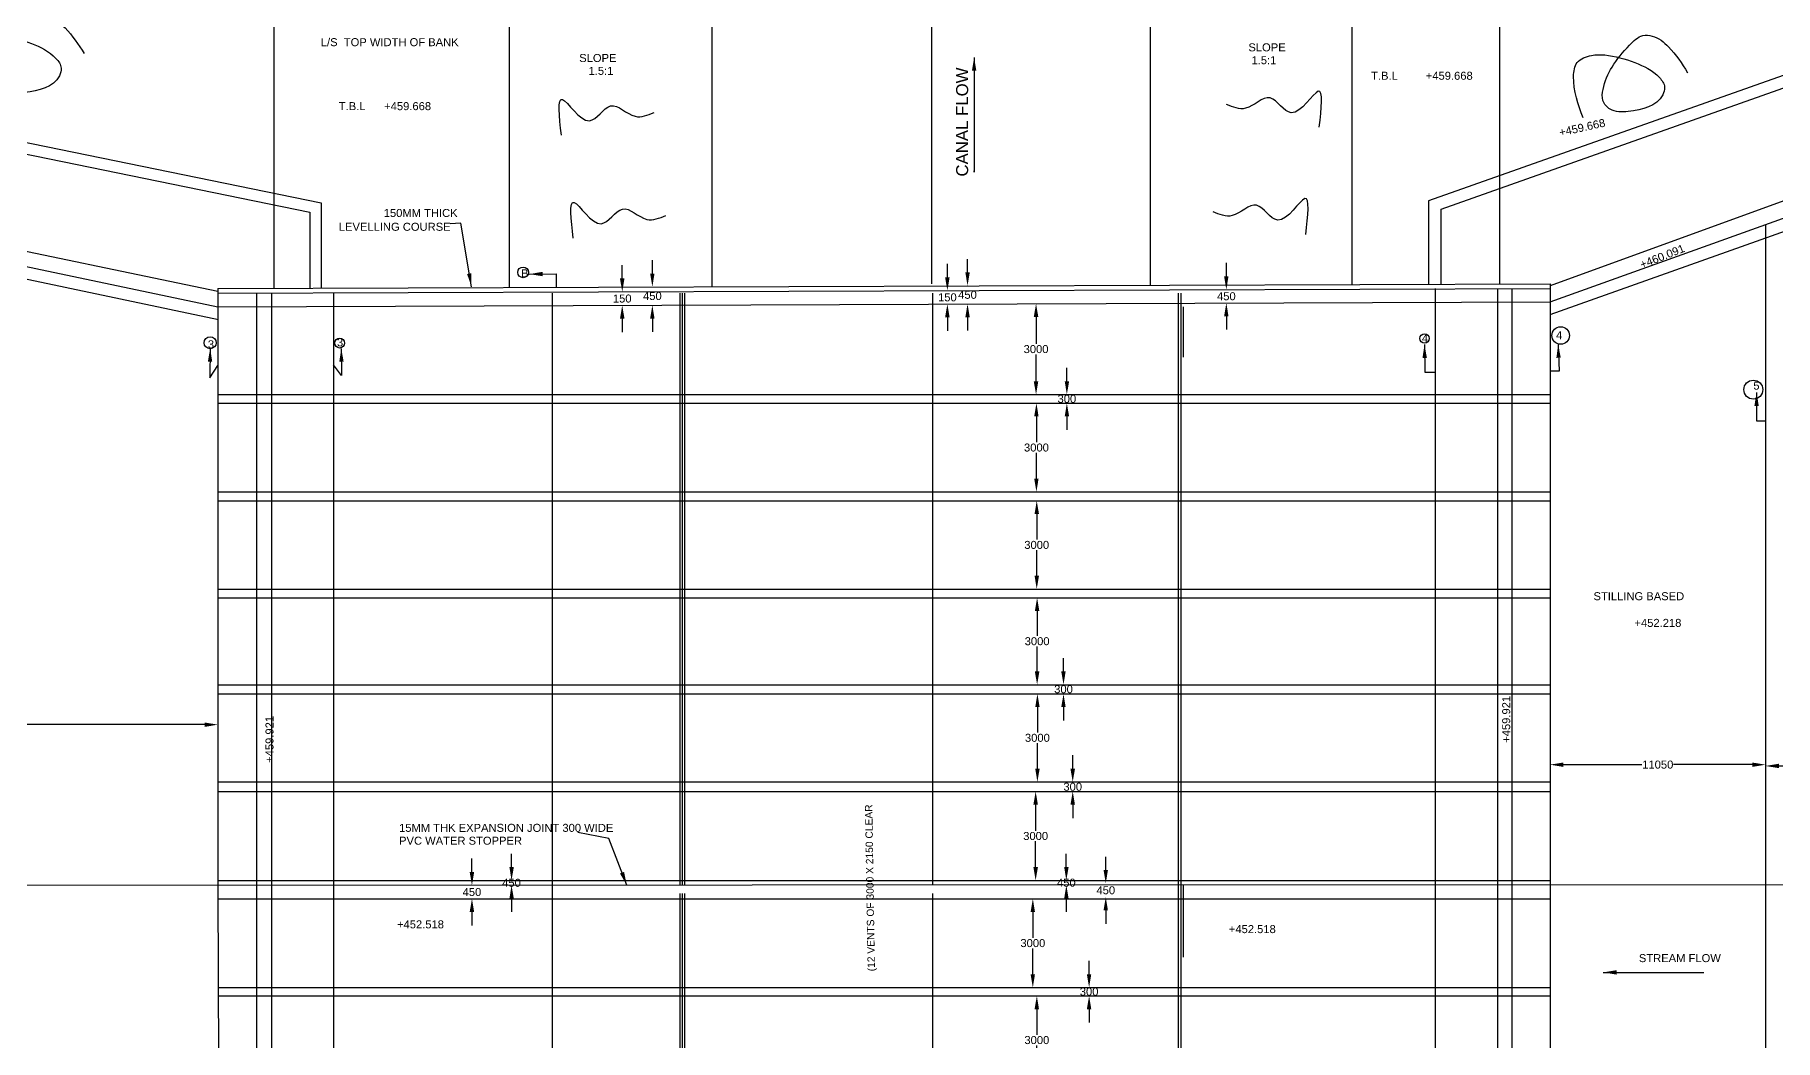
# Model space of a CAD drawing. Header units: inches. Extents: x -563987 to 8192, y 23 to 13042508.
# Drawn here: x 98.3 to 228.8, y 98.4 to 173.8 of the extents above; entities that cross this region are included whole.
import ezdxf

# ---------------------------------------------------------------- set-up
doc = ezdxf.new("R2010")
doc.units = ezdxf.units.IN
doc.header["$MEASUREMENT"] = 0
doc.layers.add('DIMENSIONS', color=7, linetype='Continuous')
doc.styles.get("Standard").update_dxf_attribs({"font": 'arial.ttf', "height": 0.6})
doc.dimstyles.get("Standard").update_dxf_attribs({"dimtxt": 0.6, "dimasz": 1, "dimexe": 0.18, "dimexo": 0.0625, "dimgap": 0.09, "dimtad": 0, "dimtih": 1, "dimtoh": 1, "dimdec": 4, "dimzin": 0, "dimdsep": 46, "dimtxsty": 'Standard', "dimcen": 0.09, "dimse1": 1, "dimse2": 1, "dimadec": 0, "dimazin": 0, "dimtfac": 1, "dimtdec": 4, "dimtofl": 0, "dimtmove": 0, "dimatfit": 3, "dimfxl": 1, "dimtolj": 1, "dimtzin": 0, "dimarcsym": 0})

# ---------------------------------------------------------------- blocks, each defined once
blk = doc.blocks.new('*D31')
at = {"layer": 'Defpoints', "color": 0, "transparency": 16777216}
for p in [(71.5, 123.58), (111.99, 123.58), (111.99, 122.06)]:
    blk.add_point(p, dxfattribs=at)
at = {"layer": 'DIMENSIONS', "color": 0, "lineweight": -2, "transparency": 16777216}
for p, q in [((72.5, 122.06), (90.52, 122.06)), ((110.99, 122.06), (92.97, 122.06))]:
    blk.add_line(p, q, dxfattribs=at)
at = {"layer": 'DIMENSIONS', "color": 0, "transparency": 16777216}
for points in [[(72.5, 122.22), (72.5, 121.89), (71.5, 122.06)], [(110.99, 122.22), (110.99, 121.89), (111.99, 122.06)]]:
    blk.add_solid(points, dxfattribs=at)
at = {"layer": 'DIMENSIONS', "color": 0, "transparency": 16777216, "insert": (91.74, 122.06), "char_height": 0.6, "attachment_point": 5}
blk.add_mtext('\\A1;24130', dxfattribs=at)
blk = doc.blocks.new('*D39')
at = {"layer": 'Defpoints', "color": 0, "transparency": 16777216}
for p in [(142.31, 154.51), (142.58, 154.51), (142.58, 153.49)]:
    blk.add_point(p, dxfattribs=at)
at = {"layer": 'DIMENSIONS', "color": 0, "lineweight": -2, "transparency": 16777216}
for p, q in [((142.31, 155.51), (142.31, 156.51)), ((142.31, 152.49), (142.31, 151.49))]:
    blk.add_line(p, q, dxfattribs=at)
at = {"layer": 'DIMENSIONS', "color": 0, "transparency": 16777216}
for points in [[(142.14, 155.51), (142.48, 155.51), (142.31, 154.51)], [(142.14, 152.49), (142.48, 152.49), (142.31, 153.49)]]:
    blk.add_solid(points, dxfattribs=at)
at = {"layer": 'DIMENSIONS', "color": 0, "transparency": 16777216, "insert": (142.31, 154), "char_height": 0.6, "attachment_point": 5}
blk.add_mtext('\\A1;150', dxfattribs=at)
blk = doc.blocks.new('*D40')
at = {"layer": 'Defpoints', "color": 0, "transparency": 16777216}
for p in [(144.56, 154.88), (144.57, 154.88), (144.56, 153.5)]:
    blk.add_point(p, dxfattribs=at)
at = {"layer": 'DIMENSIONS', "color": 0, "lineweight": -2, "transparency": 16777216}
for p, q in [((144.57, 155.88), (144.57, 156.88)), ((144.57, 152.5), (144.57, 151.5))]:
    blk.add_line(p, q, dxfattribs=at)
at = {"layer": 'DIMENSIONS', "color": 0, "transparency": 16777216}
for points in [[(144.4, 155.88), (144.73, 155.88), (144.57, 154.88)], [(144.4, 152.5), (144.73, 152.5), (144.57, 153.5)]]:
    blk.add_solid(points, dxfattribs=at)
at = {"layer": 'DIMENSIONS', "color": 0, "transparency": 16777216, "insert": (144.57, 154.19), "char_height": 0.6, "attachment_point": 5}
blk.add_mtext('\\A1;450', dxfattribs=at)
blk = doc.blocks.new('*D41')
at = {"layer": 'Defpoints', "color": 0, "transparency": 16777216}
for p in [(166.28, 154.6), (166.69, 154.6), (166.28, 153.59)]:
    blk.add_point(p, dxfattribs=at)
at = {"layer": 'DIMENSIONS', "color": 0, "lineweight": -2, "transparency": 16777216}
for p, q in [((166.69, 155.6), (166.69, 156.6)), ((166.69, 152.59), (166.69, 151.59))]:
    blk.add_line(p, q, dxfattribs=at)
at = {"layer": 'DIMENSIONS', "color": 0, "transparency": 16777216}
for points in [[(166.52, 155.6), (166.86, 155.6), (166.69, 154.6)], [(166.52, 152.59), (166.86, 152.59), (166.69, 153.59)]]:
    blk.add_solid(points, dxfattribs=at)
at = {"layer": 'DIMENSIONS', "color": 0, "transparency": 16777216, "insert": (166.69, 154.09), "char_height": 0.6, "attachment_point": 5}
blk.add_mtext('\\A1;150', dxfattribs=at)
blk = doc.blocks.new('*D42')
at = {"layer": 'Defpoints', "color": 0, "transparency": 16777216}
for p in [(169.57, 154.96), (168.2, 153.6), (169.7, 153.6)]:
    blk.add_point(p, dxfattribs=at)
at = {"layer": 'DIMENSIONS', "color": 0, "lineweight": -2, "transparency": 16777216}
for p, q in [((168.2, 155.96), (168.2, 156.96)), ((168.2, 152.6), (168.2, 151.6))]:
    blk.add_line(p, q, dxfattribs=at)
at = {"layer": 'DIMENSIONS', "color": 0, "transparency": 16777216}
for points in [[(168.04, 155.96), (168.37, 155.96), (168.2, 154.96)], [(168.04, 152.6), (168.37, 152.6), (168.2, 153.6)]]:
    blk.add_solid(points, dxfattribs=at)
at = {"layer": 'DIMENSIONS', "color": 0, "transparency": 16777216, "insert": (168.2, 154.28), "char_height": 0.6, "attachment_point": 5}
blk.add_mtext('\\A1;450', dxfattribs=at)
blk = doc.blocks.new('*D43')
at = {"layer": 'Defpoints', "color": 0, "transparency": 16777216}
for p in [(175.85, 153.62), (173.34, 146.8), (175.85, 146.8)]:
    blk.add_point(p, dxfattribs=at)
at = {"layer": 'DIMENSIONS', "color": 0, "lineweight": -2, "transparency": 16777216}
for p, q in [((173.34, 152.62), (173.34, 150.61)), ((173.34, 147.8), (173.34, 149.82))]:
    blk.add_line(p, q, dxfattribs=at)
at = {"layer": 'DIMENSIONS', "color": 0, "transparency": 16777216}
for points in [[(173.17, 152.62), (173.51, 152.62), (173.34, 153.62)], [(173.17, 147.8), (173.51, 147.8), (173.34, 146.8)]]:
    blk.add_solid(points, dxfattribs=at)
at = {"layer": 'DIMENSIONS', "color": 0, "transparency": 16777216, "insert": (173.34, 150.21), "char_height": 0.6, "attachment_point": 5}
blk.add_mtext('\\A1;3000', dxfattribs=at)
blk = doc.blocks.new('*D44')
at = {"layer": 'Defpoints', "color": 0, "transparency": 16777216}
for p in [(175.68, 146.8), (175.65, 146.16), (175.68, 146.16)]:
    blk.add_point(p, dxfattribs=at)
at = {"layer": 'DIMENSIONS', "color": 0, "lineweight": -2, "transparency": 16777216}
for p, q in [((175.65, 147.8), (175.65, 148.8)), ((175.65, 145.16), (175.65, 144.16))]:
    blk.add_line(p, q, dxfattribs=at)
at = {"layer": 'DIMENSIONS', "color": 0, "transparency": 16777216}
for points in [[(175.49, 147.8), (175.82, 147.8), (175.65, 146.8)], [(175.49, 145.16), (175.82, 145.16), (175.65, 146.16)]]:
    blk.add_solid(points, dxfattribs=at)
at = {"layer": 'DIMENSIONS', "color": 0, "transparency": 16777216, "insert": (175.65, 146.48), "char_height": 0.6, "attachment_point": 5}
blk.add_mtext('\\A1;300', dxfattribs=at)
blk = doc.blocks.new('*D45')
at = {"layer": 'Defpoints', "color": 0, "transparency": 16777216}
for p in [(173.29, 138.85), (173.39, 132.22), (173.52, 132.22)]:
    blk.add_point(p, dxfattribs=at)
at = {"layer": 'DIMENSIONS', "color": 0, "lineweight": -2, "transparency": 16777216}
for p, q in [((173.39, 137.85), (173.39, 135.93)), ((173.39, 133.22), (173.39, 135.14))]:
    blk.add_line(p, q, dxfattribs=at)
at = {"layer": 'DIMENSIONS', "color": 0, "transparency": 16777216}
for points in [[(173.23, 137.85), (173.56, 137.85), (173.39, 138.85)], [(173.23, 133.22), (173.56, 133.22), (173.39, 132.22)]]:
    blk.add_solid(points, dxfattribs=at)
at = {"layer": 'DIMENSIONS', "color": 0, "transparency": 16777216, "insert": (173.39, 135.53), "char_height": 0.6, "attachment_point": 5}
blk.add_mtext('\\A1;3000', dxfattribs=at)
blk = doc.blocks.new('*D46')
at = {"layer": 'Defpoints', "color": 0, "transparency": 16777216}
for p in [(173.39, 131.57), (173.39, 125.05), (173.42, 125.05)]:
    blk.add_point(p, dxfattribs=at)
at = {"layer": 'DIMENSIONS', "color": 0, "lineweight": -2, "transparency": 16777216}
for p, q in [((173.42, 130.57), (173.42, 128.71)), ((173.42, 126.05), (173.42, 127.91))]:
    blk.add_line(p, q, dxfattribs=at)
at = {"layer": 'DIMENSIONS', "color": 0, "transparency": 16777216}
for points in [[(173.25, 130.57), (173.59, 130.57), (173.42, 131.57)], [(173.25, 126.05), (173.59, 126.05), (173.42, 125.05)]]:
    blk.add_solid(points, dxfattribs=at)
at = {"layer": 'DIMENSIONS', "color": 0, "transparency": 16777216, "insert": (173.42, 128.31), "char_height": 0.6, "attachment_point": 5}
blk.add_mtext('\\A1;3000', dxfattribs=at)
blk = doc.blocks.new('*D47')
at = {"layer": 'Defpoints', "color": 0, "transparency": 16777216}
for p in [(175.26, 125.05), (175.26, 124.37), (175.4, 124.37)]:
    blk.add_point(p, dxfattribs=at)
at = {"layer": 'DIMENSIONS', "color": 0, "lineweight": -2, "transparency": 16777216}
for p, q in [((175.4, 126.05), (175.4, 127.05)), ((175.4, 123.37), (175.4, 122.37))]:
    blk.add_line(p, q, dxfattribs=at)
at = {"layer": 'DIMENSIONS', "color": 0, "transparency": 16777216}
for points in [[(175.23, 126.05), (175.56, 126.05), (175.4, 125.05)], [(175.23, 123.37), (175.56, 123.37), (175.4, 124.37)]]:
    blk.add_solid(points, dxfattribs=at)
at = {"layer": 'DIMENSIONS', "color": 0, "transparency": 16777216, "insert": (175.4, 124.71), "char_height": 0.6, "attachment_point": 5}
blk.add_mtext('\\A1;300', dxfattribs=at)
blk = doc.blocks.new('*D48')
at = {"layer": 'Defpoints', "color": 0, "transparency": 16777216}
for p in [(173.36, 124.37), (173.36, 117.76), (173.44, 117.76)]:
    blk.add_point(p, dxfattribs=at)
at = {"layer": 'DIMENSIONS', "color": 0, "lineweight": -2, "transparency": 16777216}
for p, q in [((173.44, 123.37), (173.44, 121.46)), ((173.44, 118.76), (173.44, 120.67))]:
    blk.add_line(p, q, dxfattribs=at)
at = {"layer": 'DIMENSIONS', "color": 0, "transparency": 16777216}
for points in [[(173.28, 123.37), (173.61, 123.37), (173.44, 124.37)], [(173.28, 118.76), (173.61, 118.76), (173.44, 117.76)]]:
    blk.add_solid(points, dxfattribs=at)
at = {"layer": 'DIMENSIONS', "color": 0, "transparency": 16777216, "insert": (173.44, 121.07), "char_height": 0.6, "attachment_point": 5}
blk.add_mtext('\\A1;3000', dxfattribs=at)
blk = doc.blocks.new('*D49')
at = {"layer": 'Defpoints', "color": 0, "transparency": 16777216}
for p in [(176.13, 117.76), (176.09, 117.05), (176.13, 117.05)]:
    blk.add_point(p, dxfattribs=at)
at = {"layer": 'DIMENSIONS', "color": 0, "lineweight": -2, "transparency": 16777216}
for p, q in [((176.09, 118.76), (176.09, 119.76)), ((176.09, 116.05), (176.09, 115.05))]:
    blk.add_line(p, q, dxfattribs=at)
at = {"layer": 'DIMENSIONS', "color": 0, "transparency": 16777216}
for points in [[(175.92, 118.76), (176.26, 118.76), (176.09, 117.76)], [(175.92, 116.05), (176.26, 116.05), (176.09, 117.05)]]:
    blk.add_solid(points, dxfattribs=at)
at = {"layer": 'DIMENSIONS', "color": 0, "transparency": 16777216, "insert": (176.09, 117.4), "char_height": 0.6, "attachment_point": 5}
blk.add_mtext('\\A1;300', dxfattribs=at)
blk = doc.blocks.new('*D50')
at = {"layer": 'Defpoints', "color": 0, "transparency": 16777216}
for p in [(173.47, 117.05), (173.31, 110.38), (173.47, 110.38)]:
    blk.add_point(p, dxfattribs=at)
at = {"layer": 'DIMENSIONS', "color": 0, "lineweight": -2, "transparency": 16777216}
for p, q in [((173.31, 116.05), (173.31, 114.11)), ((173.31, 111.38), (173.31, 113.32))]:
    blk.add_line(p, q, dxfattribs=at)
at = {"layer": 'DIMENSIONS', "color": 0, "transparency": 16777216}
for points in [[(173.14, 116.05), (173.48, 116.05), (173.31, 117.05)], [(173.14, 111.38), (173.48, 111.38), (173.31, 110.38)]]:
    blk.add_solid(points, dxfattribs=at)
at = {"layer": 'DIMENSIONS', "color": 0, "transparency": 16777216, "insert": (173.31, 113.71), "char_height": 0.6, "attachment_point": 5}
blk.add_mtext('\\A1;3000', dxfattribs=at)
blk = doc.blocks.new('*D51')
at = {"layer": 'Defpoints', "color": 0, "transparency": 16777216}
for p in [(178.57, 110.16), (178.57, 109.13), (178.57, 109.13)]:
    blk.add_point(p, dxfattribs=at)
at = {"layer": 'DIMENSIONS', "color": 0, "lineweight": -2, "transparency": 16777216}
for p, q in [((178.57, 111.16), (178.57, 112.16)), ((178.57, 108.13), (178.57, 107.13))]:
    blk.add_line(p, q, dxfattribs=at)
at = {"layer": 'DIMENSIONS', "color": 0, "transparency": 16777216}
for points in [[(178.4, 111.16), (178.73, 111.16), (178.57, 110.16)], [(178.4, 108.13), (178.73, 108.13), (178.57, 109.13)]]:
    blk.add_solid(points, dxfattribs=at)
at = {"layer": 'DIMENSIONS', "color": 0, "transparency": 16777216, "insert": (178.57, 109.64), "char_height": 0.6, "attachment_point": 5}
blk.add_mtext('\\A1;450', dxfattribs=at)
blk = doc.blocks.new('*D52')
at = {"layer": 'Defpoints', "color": 0, "transparency": 16777216}
for p in [(175.59, 110.38), (175.59, 110.03), (175.61, 110.03)]:
    blk.add_point(p, dxfattribs=at)
at = {"layer": 'DIMENSIONS', "color": 0, "lineweight": -2, "transparency": 16777216}
for p, q in [((175.61, 111.38), (175.61, 112.38)), ((175.61, 109.03), (175.61, 108.03))]:
    blk.add_line(p, q, dxfattribs=at)
at = {"layer": 'DIMENSIONS', "color": 0, "transparency": 16777216}
for points in [[(175.45, 111.38), (175.78, 111.38), (175.61, 110.38)], [(175.45, 109.03), (175.78, 109.03), (175.61, 110.03)]]:
    blk.add_solid(points, dxfattribs=at)
at = {"layer": 'DIMENSIONS', "color": 0, "transparency": 16777216, "insert": (175.61, 110.21), "char_height": 0.6, "attachment_point": 5}
blk.add_mtext('\\A1;450', dxfattribs=at)
blk = doc.blocks.new('*D53')
at = {"layer": 'Defpoints', "color": 0, "transparency": 16777216}
for p in [(173.1, 109.01), (173.1, 102.35), (173.1, 102.35)]:
    blk.add_point(p, dxfattribs=at)
at = {"layer": 'DIMENSIONS', "color": 0, "lineweight": -2, "transparency": 16777216}
for p, q in [((173.1, 108.01), (173.1, 106.07)), ((173.1, 103.35), (173.1, 105.28))]:
    blk.add_line(p, q, dxfattribs=at)
at = {"layer": 'DIMENSIONS', "color": 0, "transparency": 16777216}
for points in [[(172.93, 108.01), (173.26, 108.01), (173.1, 109.01)], [(172.93, 103.35), (173.26, 103.35), (173.1, 102.35)]]:
    blk.add_solid(points, dxfattribs=at)
at = {"layer": 'DIMENSIONS', "color": 0, "transparency": 16777216, "insert": (173.1, 105.68), "char_height": 0.6, "attachment_point": 5}
blk.add_mtext('\\A1;3000', dxfattribs=at)
blk = doc.blocks.new('*D54')
at = {"layer": 'Defpoints', "color": 0, "transparency": 16777216}
for p in [(177.26, 102.35), (177.26, 101.73), (177.32, 101.73)]:
    blk.add_point(p, dxfattribs=at)
at = {"layer": 'DIMENSIONS', "color": 0, "lineweight": -2, "transparency": 16777216}
for p, q in [((177.32, 103.35), (177.32, 104.35)), ((177.32, 100.73), (177.32, 99.73))]:
    blk.add_line(p, q, dxfattribs=at)
at = {"layer": 'DIMENSIONS', "color": 0, "transparency": 16777216}
for points in [[(177.15, 103.35), (177.48, 103.35), (177.32, 102.35)], [(177.15, 100.73), (177.48, 100.73), (177.32, 101.73)]]:
    blk.add_solid(points, dxfattribs=at)
at = {"layer": 'DIMENSIONS', "color": 0, "transparency": 16777216, "insert": (177.32, 102.04), "char_height": 0.6, "attachment_point": 5}
blk.add_mtext('\\A1;300', dxfattribs=at)
blk = doc.blocks.new('*D55')
at = {"layer": 'Defpoints', "color": 0, "transparency": 16777216}
for p in [(173.4, 101.73), (173.4, 95.08), (173.4, 95.08)]:
    blk.add_point(p, dxfattribs=at)
at = {"layer": 'DIMENSIONS', "color": 0, "lineweight": -2, "transparency": 16777216}
for p, q in [((173.4, 100.73), (173.4, 98.8)), ((173.4, 96.08), (173.4, 98.01))]:
    blk.add_line(p, q, dxfattribs=at)
at = {"layer": 'DIMENSIONS', "color": 0, "transparency": 16777216}
for points in [[(173.23, 100.73), (173.56, 100.73), (173.4, 101.73)], [(173.23, 96.08), (173.56, 96.08), (173.4, 95.08)]]:
    blk.add_solid(points, dxfattribs=at)
at = {"layer": 'DIMENSIONS', "color": 0, "transparency": 16777216, "insert": (173.4, 98.41), "char_height": 0.6, "attachment_point": 5}
blk.add_mtext('\\A1;3000', dxfattribs=at)
blk = doc.blocks.new('*D69')
at = {"layer": 'Defpoints', "color": 0, "transparency": 16777216}
for p in [(187.6, 154.67), (187.61, 153.67), (187.61, 153.67)]:
    blk.add_point(p, dxfattribs=at)
at = {"layer": 'DIMENSIONS', "color": 0, "lineweight": -2, "transparency": 16777216}
for p, q in [((187.61, 155.67), (187.61, 156.67)), ((187.61, 152.67), (187.61, 151.67))]:
    blk.add_line(p, q, dxfattribs=at)
at = {"layer": 'DIMENSIONS', "color": 0, "transparency": 16777216}
for points in [[(187.44, 155.67), (187.77, 155.67), (187.61, 154.67)], [(187.44, 152.67), (187.77, 152.67), (187.61, 153.67)]]:
    blk.add_solid(points, dxfattribs=at)
at = {"layer": 'DIMENSIONS', "color": 0, "transparency": 16777216, "insert": (187.61, 154.17), "char_height": 0.6, "attachment_point": 5}
blk.add_mtext('\\A1;450', dxfattribs=at)
blk = doc.blocks.new('*D70')
at = {"layer": 'Defpoints', "color": 0, "transparency": 16777216}
for p in [(173.37, 146.16), (173.37, 139.51), (173.37, 139.51)]:
    blk.add_point(p, dxfattribs=at)
at = {"layer": 'DIMENSIONS', "color": 0, "lineweight": -2, "transparency": 16777216}
for p, q in [((173.37, 145.16), (173.37, 143.23)), ((173.37, 140.51), (173.37, 142.44))]:
    blk.add_line(p, q, dxfattribs=at)
at = {"layer": 'DIMENSIONS', "color": 0, "transparency": 16777216}
for points in [[(173.2, 145.16), (173.53, 145.16), (173.37, 146.16)], [(173.2, 140.51), (173.53, 140.51), (173.37, 139.51)]]:
    blk.add_solid(points, dxfattribs=at)
at = {"layer": 'DIMENSIONS', "color": 0, "transparency": 16777216, "insert": (173.37, 142.83), "char_height": 0.6, "attachment_point": 5}
blk.add_mtext('\\A1;3000', dxfattribs=at)
blk = doc.blocks.new('*D71')
at = {"layer": 'Defpoints', "color": 0, "transparency": 16777216}
for p in [(131.04, 110.02), (131.04, 109.01), (131.04, 109.01)]:
    blk.add_point(p, dxfattribs=at)
at = {"layer": 'DIMENSIONS', "color": 0, "lineweight": -2, "transparency": 16777216}
for p, q in [((131.04, 111.02), (131.04, 112.02)), ((131.04, 108.01), (131.04, 107.01))]:
    blk.add_line(p, q, dxfattribs=at)
at = {"layer": 'DIMENSIONS', "color": 0, "transparency": 16777216}
for points in [[(130.87, 111.02), (131.21, 111.02), (131.04, 110.02)], [(130.87, 108.01), (131.21, 108.01), (131.04, 109.01)]]:
    blk.add_solid(points, dxfattribs=at)
at = {"layer": 'DIMENSIONS', "color": 0, "transparency": 16777216, "insert": (131.04, 109.51), "char_height": 0.6, "attachment_point": 5}
blk.add_mtext('\\A1;450', dxfattribs=at)
blk = doc.blocks.new('*D72')
at = {"layer": 'Defpoints', "color": 0, "transparency": 16777216}
for p in [(134.01, 110.38), (134.01, 110.02), (134.01, 110.02)]:
    blk.add_point(p, dxfattribs=at)
at = {"layer": 'DIMENSIONS', "color": 0, "lineweight": -2, "transparency": 16777216}
for p, q in [((134.01, 111.38), (134.01, 112.38)), ((134.01, 109.02), (134.01, 108.02))]:
    blk.add_line(p, q, dxfattribs=at)
at = {"layer": 'DIMENSIONS', "color": 0, "transparency": 16777216}
for points in [[(133.85, 111.38), (134.18, 111.38), (134.01, 110.38)], [(133.85, 109.02), (134.18, 109.02), (134.01, 110.02)]]:
    blk.add_solid(points, dxfattribs=at)
at = {"layer": 'DIMENSIONS', "color": 0, "transparency": 16777216, "insert": (134.01, 110.2), "char_height": 0.6, "attachment_point": 5}
blk.add_mtext('\\A1;450', dxfattribs=at)
blk = doc.blocks.new('*D87')
at = {"layer": 'Defpoints', "color": 0, "transparency": 16777216}
for p in [(211.88, 119.06), (228.04, 119.06), (228.04, 119.06)]:
    blk.add_point(p, dxfattribs=at)
at = {"layer": 'DIMENSIONS', "color": 0, "lineweight": -2, "transparency": 16777216}
for p, q in [((212.88, 119.06), (218.77, 119.06)), ((227.04, 119.06), (221.15, 119.06))]:
    blk.add_line(p, q, dxfattribs=at)
at = {"layer": 'DIMENSIONS', "color": 0, "transparency": 16777216}
for points in [[(212.88, 119.22), (212.88, 118.89), (211.88, 119.06)], [(227.04, 119.22), (227.04, 118.89), (228.04, 119.06)]]:
    blk.add_solid(points, dxfattribs=at)
at = {"layer": 'DIMENSIONS', "color": 0, "transparency": 16777216, "insert": (219.96, 119.06), "char_height": 0.6, "attachment_point": 5}
blk.add_mtext('\\A1;11050', dxfattribs=at)
blk = doc.blocks.new('*D89')
at = {"layer": 'Defpoints', "color": 0, "transparency": 16777216}
for p in [(228.04, 119.06), (238.01, 119.06), (238.01, 118.96)]:
    blk.add_point(p, dxfattribs=at)
at = {"layer": 'DIMENSIONS', "color": 0, "lineweight": -2, "transparency": 16777216}
for p, q in [((229.04, 118.96), (232.04, 118.96)), ((237.01, 118.96), (234.01, 118.96))]:
    blk.add_line(p, q, dxfattribs=at)
at = {"layer": 'DIMENSIONS', "color": 0, "transparency": 16777216}
for points in [[(229.04, 119.13), (229.04, 118.8), (228.04, 118.96)], [(237.01, 119.13), (237.01, 118.8), (238.01, 118.96)]]:
    blk.add_solid(points, dxfattribs=at)
at = {"layer": 'DIMENSIONS', "color": 0, "transparency": 16777216, "insert": (233.02, 118.96), "char_height": 0.6, "attachment_point": 5}
blk.add_mtext('\\A1;3550', dxfattribs=at)

msp = doc.modelspace()

# ---------------------------------------------------------------- linework, layer by layer
at = {"color": 0}
for points in [[(133.86211, 154.83883), (133.86211, 213.95372)], [(149.04377, 154.89037), (149.04377, 213.84362)], [(181.92233, 213.84362), (181.90784, 155.00194)], [(197.04055, 155.05332), (197.04055, 213.84362)], [(208.11614, 155.09092), (208.11614, 213.84362)], [(116.19653, 190.01804), (116.19653, 154.75346)], [(70.65389, 187.13539), (80.55489, 187.13539), (80.55489, 169.19746), (119.73089, 161.18319), (119.73089, 154.75346)], [(72.62164, 187.13539), (72.62164, 162.74286), (111.99347, 154.55185)], [(79.70449, 187.13539), (79.70449, 168.50342), (118.8805, 160.48915), (118.8805, 154.75346)], [(261.10875, 178.91971), (251.1053, 178.91971), (251.1053, 174.70475), (240.6175, 174.70475), (202.76838, 161.32879), (202.76838, 155.04405)], [(203.70624, 155.07595), (203.70624, 160.71161), (240.20412, 173.61926), (251.99874, 173.61926), (251.99874, 178.91971)], [(211.88436, 152.80804), (242.06215, 163.53366), (261.10875, 163.53366), (261.10875, 178.91971)], [(259.88004, 165.72144), (241.50041, 165.72144), (211.88321, 154.94782)], [(211.88324, 153.76622), (241.50041, 164.38277), (261.10875, 164.38277)], [(70.65389, 161.89394), (70.65389, 161.15546), (112.02561, 152.4325)], [(71.49633, 161.89394), (111.99347, 153.37111)], [(228.03507, 159.55599), (228.03507, 60.6732)], [(111.99347, 154.76459), (211.88436, 155.10371)], [(111.99347, 154.76459), (111.99347, 109.67319)], [(111.99347, 154.39514), (211.88436, 154.76459)], [(114.88477, 154.39514), (114.88477, 110.01742)], [(116.02241, 154.39514), (116.02241, 110.01772)], [(120.66254, 154.39514), (120.66254, 110.01891)], [(137.05749, 154.39514), (137.05749, 110.02312)], [(146.6265, 154.39514), (146.6265, 110.02557)], [(146.79862, 154.39514), (146.79862, 110.02562)], [(146.97143, 154.39514), (146.97143, 110.02566)], [(165.56813, 154.39514), (165.56813, 110.03044)], [(184.00384, 154.39514), (184.00384, 110.03517)], [(184.19191, 154.39514), (184.19191, 110.03522)], [(203.27714, 154.76459), (203.27714, 110.04012)], [(207.94732, 154.76459), (207.94732, 110.04132)], [(209.0095, 154.76459), (209.0095, 110.04159)], [(211.88321, 155.10371), (211.88436, 110.04233)], [(111.99347, 153.37111), (211.88324, 153.76622)], [(184.37068, 153.37111), (184.37068, 149.60794)], [(111.99347, 146.79964), (211.88436, 146.79964)], [(111.99347, 146.16099), (211.88436, 146.16099)], [(111.99347, 139.50657), (211.88436, 139.50657)], [(111.99347, 138.84622), (211.88436, 138.84622)], [(111.99347, 132.21889), (211.88436, 132.21889)], [(111.99347, 131.5665), (211.88436, 131.5665)], [(111.99347, 125.05225), (211.88436, 125.05225)], [(111.99347, 124.37052), (211.88436, 124.37052)], [(111.99347, 117.7627), (211.88436, 117.7627)], [(111.99347, 117.04592), (211.88436, 117.04592)], [(274.05015, 110.0583), (30.03073, 109.99563)], [(111.99347, 110.38095), (211.88436, 110.38095)], [(111.99347, 109.67319), (112.16295, 64.67692)], [(114.88477, 110.01742), (114.88477, 65.02614)], [(116.02241, 110.01772), (116.02241, 65.02644)], [(120.66254, 110.01891), (120.66254, 65.02763)], [(137.05749, 110.02312), (137.05749, 65.03184)], [(184.00384, 110.03517), (184.00384, 65.04389)], [(184.19191, 110.03522), (184.19191, 65.04394)], [(184.37068, 110.03527), (184.37068, 104.61666)], [(203.27714, 110.04012), (203.27714, 65.04884)], [(207.94732, 110.04132), (207.94732, 65.05004)], [(209.0095, 110.04159), (209.0095, 65.05031)], [(211.88436, 110.04233), (211.88436, 65.05105)], [(111.99598, 109.00618), (211.88687, 109.00618)], [(146.6265, 109.40386), (146.6265, 65.03429)], [(146.79862, 109.40386), (146.79862, 65.03434)], [(146.97143, 109.40386), (146.97143, 65.03438)], [(165.56813, 109.40386), (165.56813, 65.03916)], [(112.02107, 102.34532), (211.91196, 102.34532)], [(112.0234, 101.72609), (211.91429, 101.72609)]]:
    msp.add_lwpolyline(points, dxfattribs=at)
for points in [[(94.12574, 168.98683), (93.41033, 172.08089), (93.68979, 173.13085), (94.76289, 173.65584), (95.74657, 173.68935), (98.00456, 173.11968), (99.84896, 172.0027), (100.24019, 171.27665), (100.10605, 170.70699), (97.51272, 169.45597), (96.14898, 169.62351), (95.61243, 170.27137), (95.62361, 171.10911), (96.2943, 172.78459), (97.60421, 174.41946), (98.61024, 175.1455), (99.30329, 175.11199), (100.53289, 174.29659), (101.96369, 172.3642)], [(214.36079, 167.55818), (213.64539, 170.65223), (213.92485, 171.7022), (214.99795, 172.22718), (215.98163, 172.26069), (218.23962, 171.69103), (220.08401, 170.57404), (220.47525, 169.848), (220.34111, 169.27834), (217.74778, 168.02731), (216.38404, 168.19486), (215.84749, 168.84271), (215.85867, 169.68046), (216.52936, 171.35593), (217.83926, 172.99081), (218.8453, 173.71685), (219.53835, 173.68334), (220.76794, 172.86794), (222.19875, 170.93555)], [(194.57382, 166.85319), (194.50039, 169.53699), (192.47515, 167.93563), (190.88372, 169.03808), (189.0523, 168.26471), (187.63011, 168.55126)], [(137.7496, 166.25196), (137.82304, 168.93576), (139.84827, 167.33439), (141.4397, 168.43685), (143.27112, 167.66347), (144.69331, 167.95002)], [(138.63158, 158.52898), (138.70501, 161.21278), (140.73024, 159.61141), (142.32168, 160.71387), (144.15309, 159.94049), (145.57529, 160.22704)], [(193.56152, 158.80678), (193.48808, 161.49058), (191.46285, 159.88921), (189.87142, 160.99166), (188.04, 160.21829), (186.61781, 160.50484)]]:
    msp.add_spline(points, degree=3, dxfattribs=at)
at = {"layer": 'DIMENSIONS', "color": 0}
msp.add_lwpolyline([(165.50246, 216.83683), (165.50246, 155.10482)], dxfattribs=at)
for centre, radius in [((134.87857, 155.96467), 0.40254), ((212.67914, 151.23049), 0.65684), ((111.41091, 150.6882), 0.44976), ((121.12159, 150.66659), 0.37435), ((202.47549, 151.00826), 0.35283), ((227.12537, 147.17369), 0.71108)]:
    msp.add_circle(centre, radius, dxfattribs=at)

# ---------------------------------------------------------------- texts
at = {"color": 0}
for s, p in [('L/S  TOP WIDTH OF BANK ', (119.70658, 172.92078)), ('SLOPE', (139.08388, 171.73548)), ('SLOPE', (189.26266, 172.53376)), ('   1.5:1', (139.08388, 170.77164)), (' 1.5:1', (189.26266, 171.56991)), ('T.B.L         +459.668', (198.46563, 170.40423)), ('T.B.L      +459.668', (121.05836, 168.12561)), ('150MM THICK', (124.42549, 160.11732)), ('LEVELLING COURSE', (121.05738, 159.08331)), ('STILLING BASED', (215.1405, 131.38734)), ('+452.218', (218.21126, 129.38765)), ('15MM THK EXPANSION JOINT 300 WIDE', (125.57591, 114.02307)), ('PVC WATER STOPPER', (125.57591, 113.05922)), ('+452.518', (125.42211, 106.78739)), ('+452.518', (187.79597, 106.43144)), ('STREAM FLOW', (218.54297, 104.25741))]:
    msp.add_text(s, height=0.6, dxfattribs=at).set_placement(p)
at = {"layer": 'DIMENSIONS', "color": 0}
for s, height, rotation, p in [('CANAL FLOW', 0.9, 90, (168.24751, 163.14997)), ('+459.668', 0.6, 12.4731324, (212.63625, 166.15036)), ('+460.091', 0.6, 21.6326505, (218.77144, 156.23536)), ('+459.921', 0.6, 90, (208.89494, 120.69864)), ('+459.921', 0.6, 90, (116.16037, 119.1952)), ('(12 VENTS OF 3000 X 2150 CLEAR', 0.55, 90.913857, (161.26076, 103.57345))]:
    msp.add_text(s, height=height, rotation=rotation, dxfattribs=at).set_placement(p)
for s, p in [('B', (134.72539, 155.59241)), ('4', (212.33272, 150.95366)), ('3', (111.23605, 150.27383)), ('3', (120.91631, 150.41825)), ('4', (202.26919, 150.72204)), ('5', (227.12537, 147.17369))]:
    msp.add_text(s, height=0.6, dxfattribs=at).set_placement(p)
at = {"layer": 'DIMENSIONS', "color": 0, "insert": (223.49855, 103.78682), "char_height": 0.6, "width": 0.9501866, "attachment_point": 1}
msp.add_mtext('\\A1;', dxfattribs=at)

# ---------------------------------------------------------------- dimensions: what is measured, and where the dimension line sits
at = {"layer": 'DIMENSIONS', "color": 0}
for base, p1, p2, text, picture, middle in [((144.56547, 154.87515), (144.56469, 153.49994), (144.56003, 154.87515), '450', '*D40', (144.56547, 154.18755)), ((168.20485, 153.59936), (169.5713, 154.96006), (169.6994, 153.59936), '450', '*D42', (168.20485, 154.27971)), ((187.60767, 153.6702), (187.6037, 154.67479), (187.60767, 153.6702), '450', '*D69', (187.60767, 154.17249)), ((142.3098, 154.50825), (142.57924, 153.49209), (142.57548, 154.50825), '150', '*D39', (142.3098, 154.00017)), ((166.68903, 154.59592), (166.28328, 153.58585), (166.27954, 154.59592), '150', '*D41', (166.68903, 154.09088)), ((173.33844, 146.79964), (175.85202, 153.6237), (175.85202, 146.79964), '3000', '*D43', (173.33844, 150.21167)), ((173.36606, 139.50657), (173.36606, 146.16099), (173.36606, 139.50657), '3000', '*D70', (173.36606, 142.83378)), ((173.39287, 132.21889), (173.28883, 138.84622), (173.52489, 132.21889), '3000', '*D45', (173.39287, 135.53256)), ((173.41936, 125.05225), (173.39287, 131.5665), (173.39287, 125.05225), '3000', '*D46', (173.41936, 128.30938)), ((173.44392, 117.7627), (173.36141, 124.37052), (173.36141, 117.7627), '3000', '*D48', (173.44392, 121.06661)), ((173.31067, 110.38095), (173.46861, 117.04592), (173.46861, 110.38095), '3000', '*D50', (173.31067, 113.71343)), ((131.03892, 109.00618), (131.03892, 110.02157), (131.03892, 109.00618), '450', '*D71', (131.03892, 109.51387)), ((178.56625, 109.13015), (178.56625, 110.15698), (178.56625, 109.13015), '450', '*D51', (178.56625, 109.64357)), ((173.09503, 102.34532), (173.09503, 109.00618), (173.09503, 102.34532), '3000', '*D53', (173.09503, 105.67575)), ((173.39675, 95.08404), (173.39675, 101.72609), (173.39675, 95.08404), '3000', '*D55', (173.39675, 98.40506))]:
    dim = msp.add_linear_dim(base=base, p1=p1, p2=p2, angle=90, text=text, dimstyle='Standard', dxfattribs=at)
    dim.commit()
    dim.dimension.update_dxf_attribs({"geometry": picture, "text_midpoint": middle})
for base, p1, p2, text, picture, middle in [((175.65328, 146.16099), (175.68305, 146.79964), (175.68305, 146.16099), '300', '*D44', (175.65328, 146.48031)), ((175.39501, 124.37052), (175.2571, 125.05225), (175.2571, 124.37052), '300', '*D47', (175.39501, 124.71138)), ((176.08969, 117.04592), (176.12988, 117.7627), (176.12988, 117.04592), '300', '*D49', (176.08969, 117.40431)), ((134.01358, 110.02234), (134.01358, 110.38095), (134.01367, 110.02234), '450', '*D72', (134.01358, 110.20164)), ((175.61229, 110.03301), (175.5914, 110.38095), (175.59149, 110.03301), '450', '*D52', (175.61229, 110.20698)), ((177.31604, 101.72609), (177.2604, 102.34532), (177.2604, 101.72609), '300', '*D54', (177.31604, 102.03571))]:
    dim = msp.add_linear_dim(base=base, p1=p1, p2=p2, angle=90, text=text, dimstyle='Standard', dxfattribs=at)
    dim.commit()
    dim.dimension.update_dxf_attribs({"geometry": picture, "text_midpoint": middle, "dimtype": 160})
for base, p1, p2, text, picture, middle in [((111.99347, 122.05605), (71.49633, 123.58038), (111.99347, 123.58038), '24130', '*D31', (91.7449, 122.05605)), ((228.03507, 119.05544), (211.88413, 119.05544), (228.03507, 119.05544), '11050', '*D87', (219.9596, 119.05544)), ((238.00561, 118.9646), (228.03507, 119.05544), (238.00561, 119.05544), '3550', '*D89', (233.02034, 118.9646))]:
    dim = msp.add_linear_dim(base=base, p1=p1, p2=p2, text=text, dimstyle='Standard', dxfattribs=at)
    dim.commit()
    dim.dimension.update_dxf_attribs({"geometry": picture, "text_midpoint": middle})

# ---------------------------------------------------------------- leaders
at = {"color": 0}
for points in [[(131.00268, 154.88278), (130.21205, 159.64625), (129.39817, 159.6114)], [(142.65182, 110.02992), (141.30438, 113.52738), (138.97101, 113.97072)]]:
    msp.add_leader(points, dimstyle='Standard', override={"dimgap": 0.09, "dimtad": 0}, dxfattribs=at)
at = {"layer": 'DIMENSIONS', "color": 0}
for points in [[(168.69765, 172.08299), (168.69765, 163.47971), (168.69765, 163.56964)], [(135.33911, 155.83271), (137.3506, 155.84945), (137.35399, 154.85069)], [(111.41091, 150.26819), (111.39263, 148.05854), (111.99347, 148.98075)], [(121.24559, 150.26402), (121.26626, 148.23053), (120.66254, 149.02535)], [(202.46802, 150.55218), (202.49778, 148.47135), (203.27714, 148.47135)], [(212.4909, 150.56008), (212.55354, 148.55757), (211.88338, 148.55755)], [(227.36896, 146.95585), (227.36896, 144.83506), (228.03507, 144.83506)], [(215.86762, 103.48682), (223.40855, 103.48682)]]:
    msp.add_leader(points, dimstyle='Standard', override={"dimgap": 0.09, "dimtad": 0}, dxfattribs=at)

doc.saveas('drawing.dxf')
